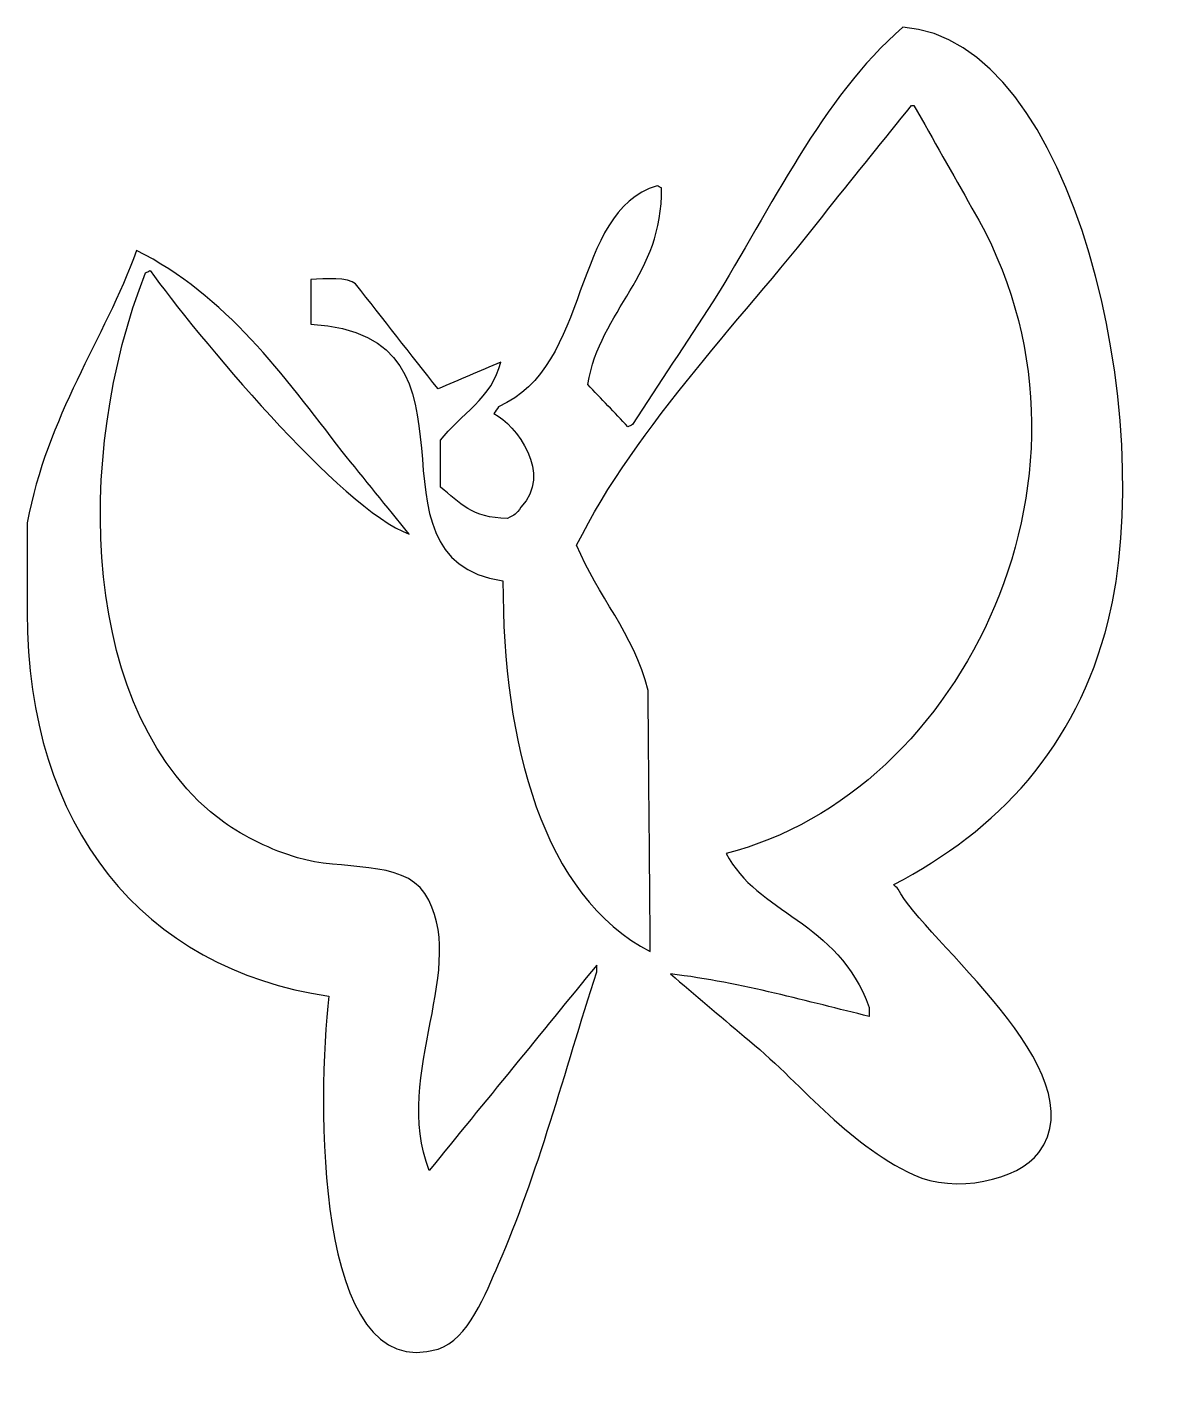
# Model space of a CAD drawing. Header units: centimetres. Extents: x -8.7 to 7.9, y -9.8 to 10.2.
import ezdxf

# ---------------------------------------------------------------- set-up
doc = ezdxf.new("R2010")
doc.units = ezdxf.units.CM
doc.header["$MEASUREMENT"] = 0
doc.layers.add('Camada 1', color=7, linetype='Continuous')

msp = doc.modelspace()

# ---------------------------------------------------------------- linework, layer by layer
at = {"layer": 'Camada 1'}
for points, knots in [([(7.14478, 1.43272), (6.67514, -0.43521), (5.52482, -1.63557), (3.9951, -2.43877), (3.9951, -2.43877), (4.01698, -2.46065), (4.03884, -2.48251), (4.06072, -2.50439), (4.06072, -2.50439), (4.4201, -3.23599), (7.00577, -5.18883), (6.12772, -6.37588), (6.12772, -6.37588), (5.82525, -6.78479), (4.88336, -6.98249), (4.2904, -6.70396), (4.2904, -6.70396), (3.26916, -6.2243), (2.62625, -5.33728), (1.79689, -4.66979), (1.79689, -4.66979), (1.43602, -4.36361), (1.07505, -4.05733), (0.71419, -3.75113), (0.71419, -3.75113), (1.78742, -3.87919), (2.75026, -4.16695), (3.63421, -4.37451), (3.63421, -4.37451), (3.63421, -4.33077), (3.63421, -4.28701), (3.63421, -4.24328), (3.63421, -4.24328), (3.17137, -2.96018), (1.97855, -2.85969), (1.53442, -1.97943), (1.53442, -1.97943), (5.00057, -1.11263), (7.38952, 3.69117), (5.14344, 7.50244), (5.14344, 7.50244), (4.85912, 8.00547), (4.57472, 8.50865), (4.2904, 9.01168), (4.2904, 9.01168), (4.27945, 9.01168), (4.26852, 9.01168), (4.25759, 9.01168), (4.25759, 9.01168), (3.85299, 8.50865), (3.44826, 8.00547), (3.04366, 7.50244), (3.04366, 7.50244), (1.85737, 5.95955), (0.20796, 4.30675), (-0.66379, 2.54822), (-0.66379, 2.54822), (-0.3587, 1.80165), (0.17322, 1.26049), (0.3861, 0.41563), (0.3861, 0.41563), (0.39703, -0.86382), (0.40798, -2.14363), (0.41891, -3.42305), (0.41891, -3.42305), (-1.16142, -2.6111), (-1.74673, -0.37386), (-1.74649, 2.02329), (-1.74649, 2.02329), (-3.96851, 2.36175), (-1.77874, 5.63419), (-4.56809, 5.79635), (-4.56809, 5.79635), (-4.56809, 6.01505), (-4.56809, 6.23384), (-4.56809, 6.45254), (-4.56809, 6.45254), (-4.35843, 6.46455), (-4.01797, 6.489), (-3.9119, 6.38692), (-3.9119, 6.38692), (-3.5073, 5.87297), (-3.10257, 5.35885), (-2.69797, 4.84488), (-2.69797, 4.84488), (-2.39179, 4.97609), (-2.08551, 5.10737), (-1.77931, 5.23858), (-1.77931, 5.23858), (-1.89311, 4.72309), (-2.38314, 4.45264), (-2.66516, 4.09026), (-2.66516, 4.09026), (-2.66516, 3.86063), (-2.66516, 3.63092), (-2.66516, 3.40126), (-2.66516, 3.40126), (-2.37211, 3.17798), (-2.20873, 2.9443), (-1.68088, 2.94192), (-1.68088, 2.94192), (-1.57579, 2.99513), (-1.54346, 3.00259), (-1.48403, 3.10596), (-1.48403, 3.10596), (-1.00672, 3.59308), (-1.55544, 4.31569), (-1.87773, 4.48396), (-1.87773, 4.48396), (-1.85585, 4.51677), (-1.83399, 4.54958), (-1.81211, 4.58239), (-1.81211, 4.58239), (-0.43829, 5.17834), (-0.75539, 7.44076), (0.51733, 7.83052), (0.51733, 7.83052), (0.53921, 7.81959), (0.56107, 7.80864), (0.58295, 7.79771), (0.58295, 7.79771), (0.60478, 6.50739), (-0.31573, 6.01704), (-0.49975, 4.9105), (-0.49975, 4.9105), (-0.30293, 4.70272), (-0.10602, 4.49489), (0.09083, 4.28712), (0.09083, 4.28712), (0.11268, 4.29805), (0.13457, 4.309), (0.15642, 4.31993), (0.15642, 4.31993), (0.55009, 4.92138), (0.9439, 5.52302), (1.33757, 6.12444), (1.33757, 6.12444), (2.20155, 7.50671), (2.92822, 9.10833), (4.12634, 10.16), (4.12634, 10.16), (6.66295, 9.98704), (7.88863, 4.39124), (7.14478, 1.43272)], [0, 0, 0, 0, 0.02702703, 0.02702703, 0.02702703, 0.02702703, 0.05405405, 0.05405405, 0.05405405, 0.05405405, 0.08108108, 0.08108108, 0.08108108, 0.08108108, 0.10810811, 0.10810811, 0.10810811, 0.10810811, 0.13513514, 0.13513514, 0.13513514, 0.13513514, 0.16216216, 0.16216216, 0.16216216, 0.16216216, 0.18918919, 0.18918919, 0.18918919, 0.18918919, 0.21621622, 0.21621622, 0.21621622, 0.21621622, 0.24324324, 0.24324324, 0.24324324, 0.24324324, 0.27027027, 0.27027027, 0.27027027, 0.27027027, 0.2972973, 0.2972973, 0.2972973, 0.2972973, 0.32432432, 0.32432432, 0.32432432, 0.32432432, 0.35135135, 0.35135135, 0.35135135, 0.35135135, 0.37837838, 0.37837838, 0.37837838, 0.37837838, 0.40540541, 0.40540541, 0.40540541, 0.40540541, 0.43243243, 0.43243243, 0.43243243, 0.43243243, 0.45945946, 0.45945946, 0.45945946, 0.45945946, 0.48648649, 0.48648649, 0.48648649, 0.48648649, 0.51351351, 0.51351351, 0.51351351, 0.51351351, 0.54054054, 0.54054054, 0.54054054, 0.54054054, 0.56756757, 0.56756757, 0.56756757, 0.56756757, 0.59459459, 0.59459459, 0.59459459, 0.59459459, 0.62162162, 0.62162162, 0.62162162, 0.62162162, 0.64864865, 0.64864865, 0.64864865, 0.64864865, 0.67567568, 0.67567568, 0.67567568, 0.67567568, 0.7027027, 0.7027027, 0.7027027, 0.7027027, 0.72972973, 0.72972973, 0.72972973, 0.72972973, 0.75675676, 0.75675676, 0.75675676, 0.75675676, 0.78378378, 0.78378378, 0.78378378, 0.78378378, 0.81081081, 0.81081081, 0.81081081, 0.81081081, 0.83783784, 0.83783784, 0.83783784, 0.83783784, 0.86486486, 0.86486486, 0.86486486, 0.86486486, 0.89189189, 0.89189189, 0.89189189, 0.89189189, 0.91891892, 0.91891892, 0.91891892, 0.91891892, 0.94594595, 0.94594595, 0.94594595, 0.94594595, 1, 1, 1, 1]), ([(-3.12452, 2.7123), (-4.11986, 3.07012), (-6.28211, 5.68399), (-6.93039, 6.58379), (-6.93039, 6.58379), (-6.95227, 6.57286), (-6.97413, 6.56191), (-6.99601, 6.55098), (-6.99601, 6.55098), (-8.05696, 3.86207), (-7.96468, 0.02), (-5.84769, -1.52011), (-5.84769, -1.52011), (-5.55062, -1.73622), (-5.14379, -1.93061), (-4.76499, -2.04507), (-4.76499, -2.04507), (-4.13121, -2.23658), (-3.22125, -2.06722), (-2.89486, -2.57), (-2.89486, -2.57), (-2.218, -3.61264), (-3.37683, -5.22374), (-2.82924, -6.63837), (-2.82924, -6.63837), (-2.00908, -5.63232), (-1.18869, -4.62595), (-0.36856, -3.61992), (-0.36856, -3.61992), (-0.36856, -3.65273), (-0.36856, -3.68554), (-0.36856, -3.71835), (-0.36856, -3.71835), (-0.8428, -5.1942), (-1.23335, -6.69978), (-1.81218, -8.01637), (-1.81218, -8.01637), (-1.99353, -8.42888), (-2.25911, -9.13119), (-2.69803, -9.26311), (-2.69803, -9.26311), (-4.54353, -9.81778), (-4.46709, -5.55706), (-4.30569, -4.07923), (-4.30569, -4.07923), (-7.03749, -3.6695), (-8.73474, -1.59895), (-8.73495, 1.56396), (-8.73495, 1.56396), (-8.73495, 2.00137), (-8.73495, 2.43891), (-8.73495, 2.87635), (-8.73495, 2.87635), (-8.44169, 4.45007), (-7.60835, 5.56573), (-7.12729, 6.87907), (-7.12729, 6.87907), (-5.81586, 6.21841), (-4.96689, 5.04479), (-4.10884, 3.92624), (-4.10884, 3.92624), (-3.78074, 3.52163), (-3.45257, 3.1169), (-3.12452, 2.7123)], [0, 0, 0, 0, 0.05882353, 0.05882353, 0.05882353, 0.05882353, 0.11764706, 0.11764706, 0.11764706, 0.11764706, 0.17647059, 0.17647059, 0.17647059, 0.17647059, 0.23529412, 0.23529412, 0.23529412, 0.23529412, 0.29411765, 0.29411765, 0.29411765, 0.29411765, 0.35294118, 0.35294118, 0.35294118, 0.35294118, 0.41176471, 0.41176471, 0.41176471, 0.41176471, 0.47058824, 0.47058824, 0.47058824, 0.47058824, 0.52941176, 0.52941176, 0.52941176, 0.52941176, 0.58823529, 0.58823529, 0.58823529, 0.58823529, 0.64705882, 0.64705882, 0.64705882, 0.64705882, 0.70588235, 0.70588235, 0.70588235, 0.70588235, 0.76470588, 0.76470588, 0.76470588, 0.76470588, 0.82352941, 0.82352941, 0.82352941, 0.82352941, 0.88235294, 0.88235294, 0.88235294, 0.88235294, 1, 1, 1, 1])]:
    msp.add_open_spline(points, degree=3, knots=knots, dxfattribs=at)

doc.saveas('drawing.dxf')
